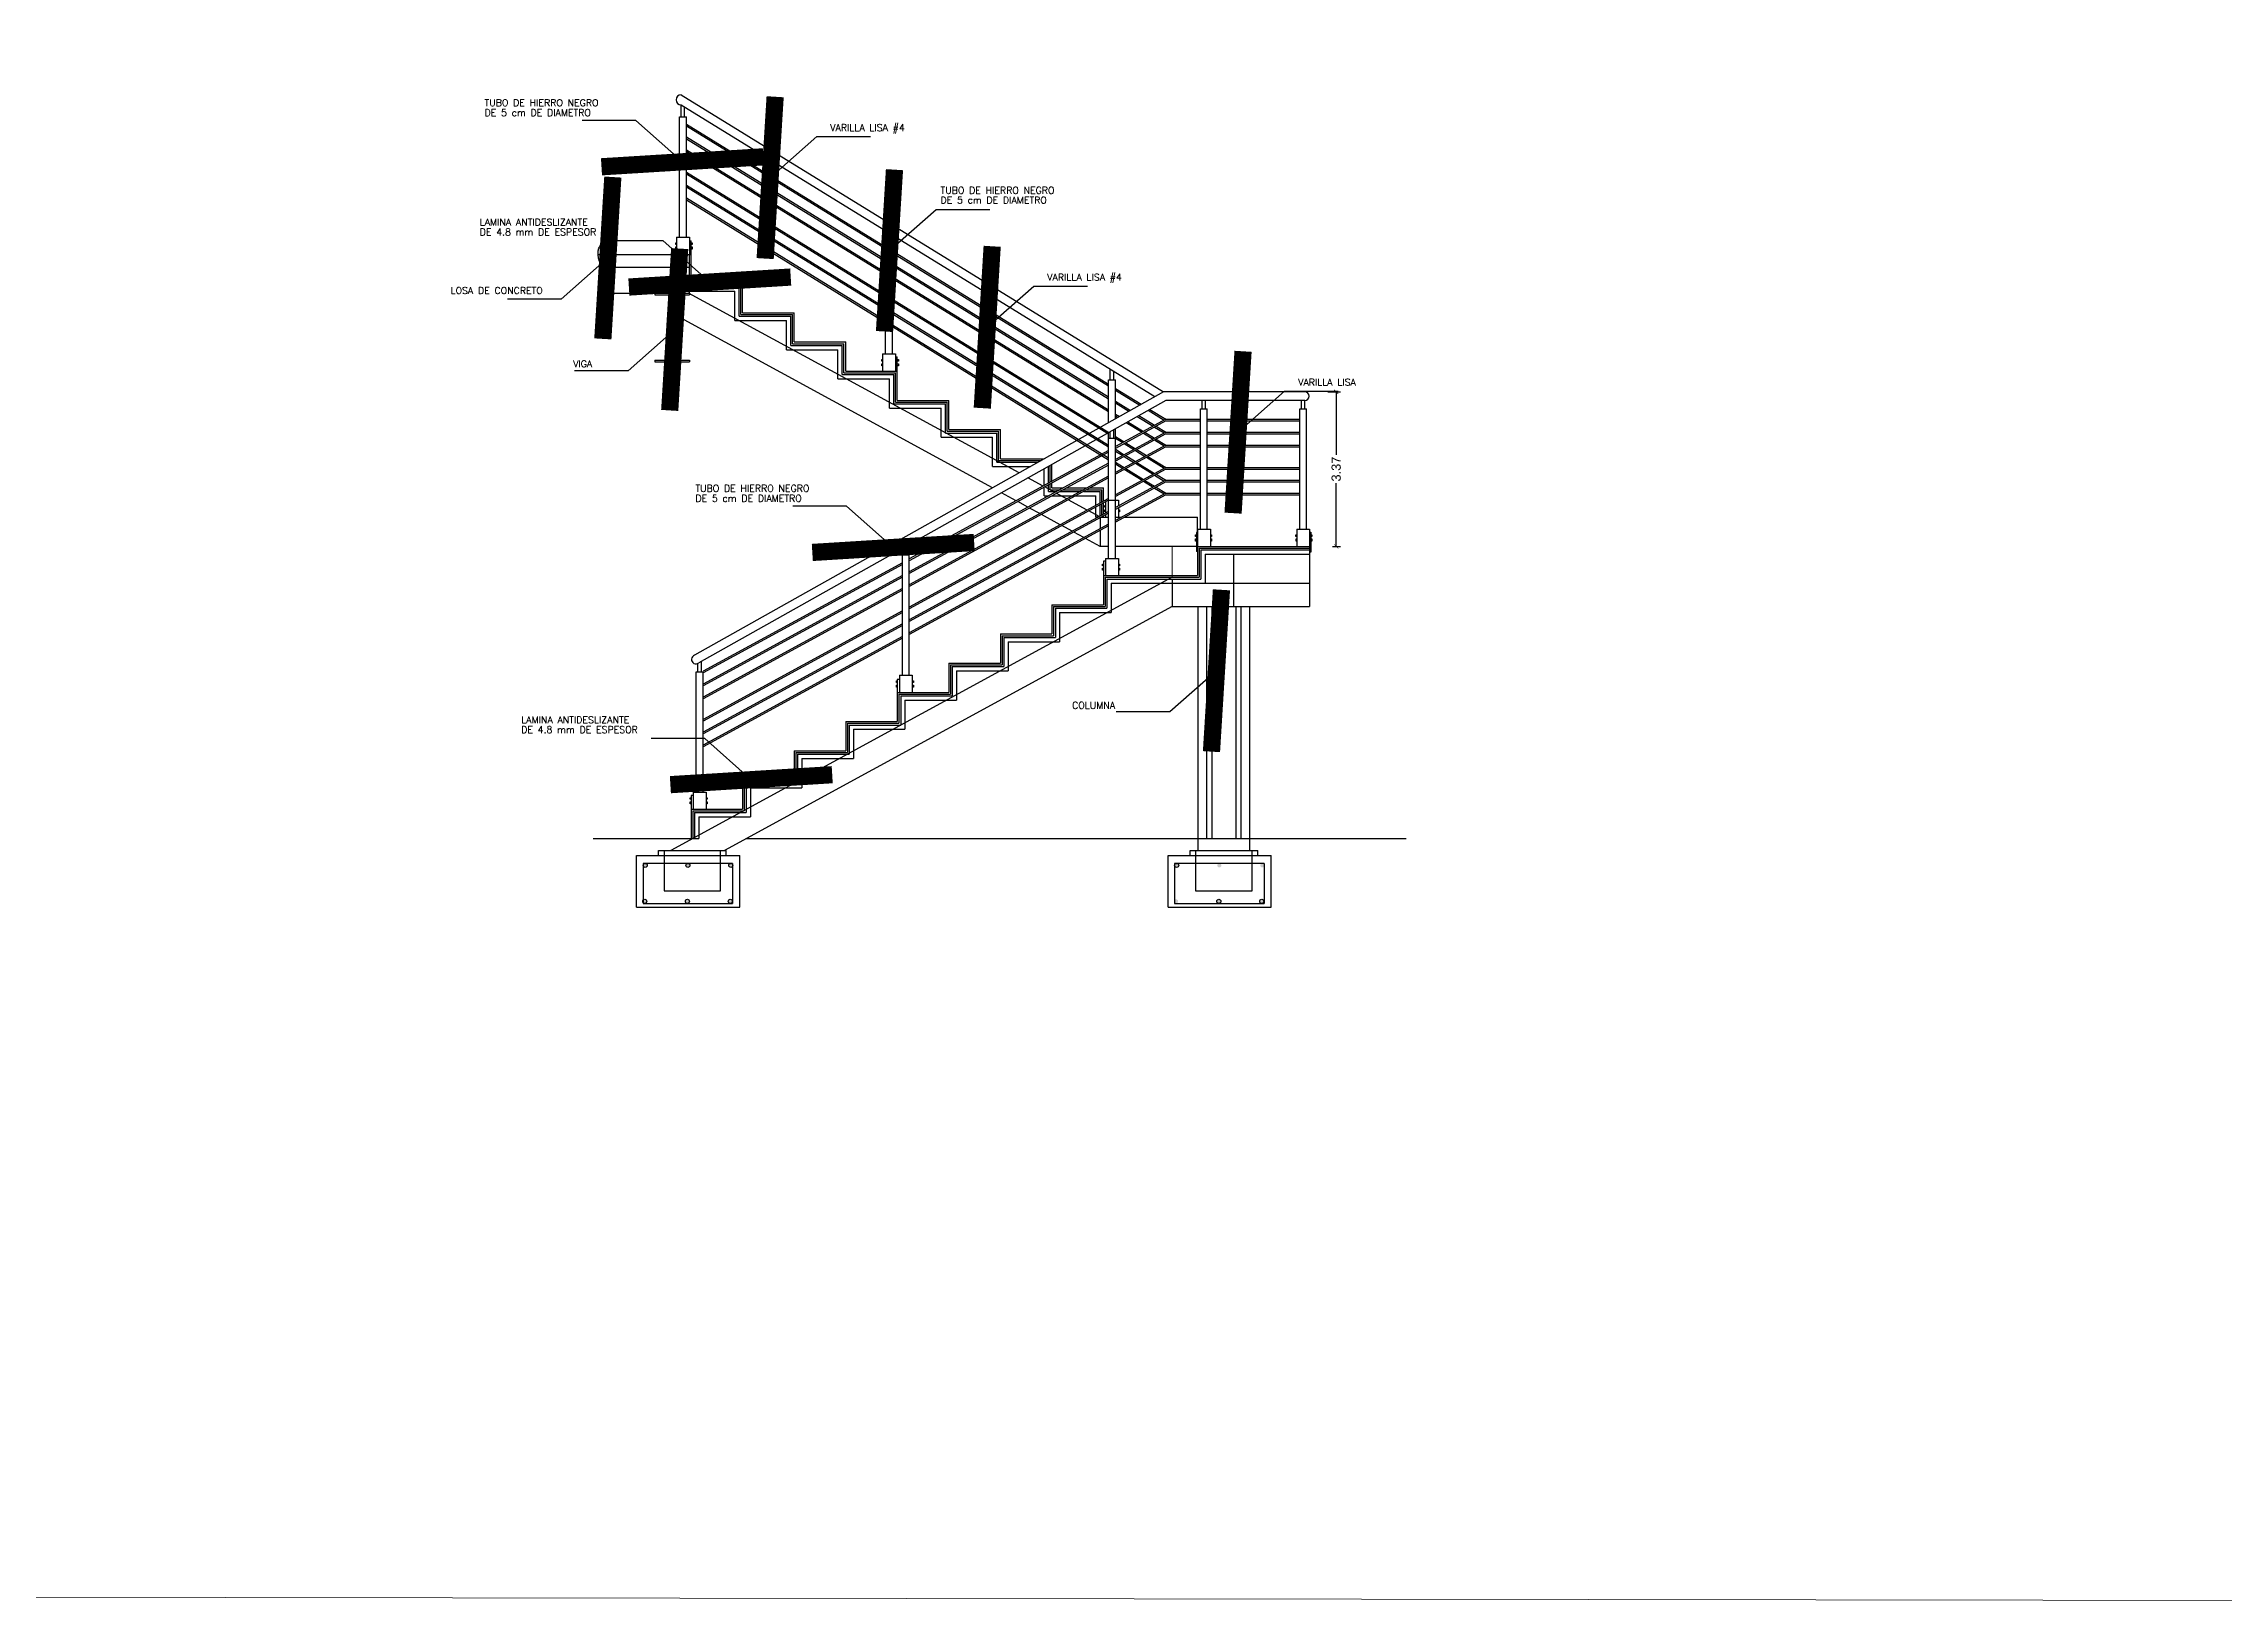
# Model space of a CAD drawing. Header units: millimetres. Extents: x 1578 to 2210, y 899 to 1032.
# Drawn here: x 2114.96 to 2162.5, y 909.39 to 943.4 of the extents above; entities that cross this region are included whole.
import ezdxf

# ---------------------------------------------------------------- set-up
doc = ezdxf.new("R2010")
doc.units = ezdxf.units.MM
doc.linetypes.add('DASHDOT2', pattern=[12.7, 6.35, -3.175, 0, -3.175])
for name, color, linetype in [('ARFG', 253, 'Continuous'), ('ERT', 5, 'Continuous'), ('NA', 4, 'Continuous'), ('PARED2', 2, 'Continuous'), ('PASA', 3, 'Continuous'), ('REF', 7, 'Continuous'), ('TEXTO1', 3, 'Continuous'), ('TUER', 1, 'Continuous')]:
    doc.layers.add(name, color=color, linetype=linetype)
doc.layers.add('COTAS', color=7, linetype='Continuous', lineweight=15)
doc.layers.add('EJES', color=7, linetype='DASHDOT2', lineweight=13)
doc.styles.add('ROMANS', font='romans', dxfattribs={"height": 0.06})
doc.styles.add('STYLE1', font='ARIAL.TTF')
doc.dimstyles.get("Standard").update_dxf_attribs({"dimscale": 0, "dimtxt": 0.2, "dimasz": 0.09, "dimexe": 0.09, "dimexo": 0.5, "dimgap": 0.05, "dimtad": 0, "dimzin": 0, "dimdsep": 46, "dimtxsty": 'STYLE1', "dimblk1": 'ARCHTICK', "dimblk2": 'ARCHTICK', "dimsah": 1, "dimcen": 0, "dimadec": 0, "dimazin": 0, "dimtfac": 1, "dimtofl": 0, "dimtmove": 2, "dimatfit": 3, "dimldrblk": 'ARCHTICK', "dimfxl": 1, "dimtolj": 1, "dimtzin": 0, "dimarcsym": 0})

# ---------------------------------------------------------------- blocks, each defined once
blk = doc.blocks.new('_ARCHTICK')
at = {"color": 0, "linetype": 'ByBlock', "const_width": 0.15}
blk.add_lwpolyline([(-0.5, -0.5), (0.5, 0.5)], dxfattribs=at)
blk = doc.blocks.new('*D408')
at = {"layer": 'DEFPOINTS', "color": 0, "linetype": 'Continuous'}
for p in [(2142.456, 935.81), (2143.139, 935.81), (2142.559, 932.438)]:
    blk.add_point(p, dxfattribs=at)
at = {"layer": 'REF', "color": 0, "linetype": 'Continuous', "lineweight": -2}
for p, q in [((2142.956, 935.81), (2143.229, 935.81)), ((2143.139, 935.81), (2143.139, 934.434)), ((2143.139, 932.438), (2143.139, 933.814)), ((2143.059, 932.438), (2143.229, 932.438))]:
    blk.add_line(p, q, dxfattribs=at)
at = {"layer": 'REF', "color": 0, "linetype": 'Continuous', "lineweight": -2, "xscale": 0.09, "yscale": 0.09, "zscale": 0.09}
for p, rotation in [((2143.139, 935.81), 90), ((2143.139, 932.438), 270)]:
    blk.add_blockref('_ARCHTICK', p, dxfattribs=dict(at, rotation=rotation))
at = {"layer": 'REF', "color": 0, "linetype": 'Continuous', "insert": (2143.139, 934.124), "char_height": 0.2, "attachment_point": 5, "rotation": 90, "style": 'STYLE1'}
blk.add_mtext('\\A1;3.37', dxfattribs=at)

msp = doc.modelspace()

# ---------------------------------------------------------------- hatches: boundary and pattern name
at = {"layer": 'NA'}
h = msp.add_hatch(color=256, dxfattribs=at)
h.paths.add_polyline_path([(2129.977, 925.503, 0.775166), (2129.895, 925.482, 0.775166), (2129.977, 925.46)])
h.paths.add_polyline_path([(2129.972, 924.698, 1), (2129.884, 924.698, 1)])
h.paths.add_polyline_path([(2129.036, 924.698, 1), (2128.948, 924.698, 1)])
h.paths.add_polyline_path([(2129.047, 925.482, 1), (2128.959, 925.482, 1)])
h.paths.add_polyline_path([(2128.117, 925.482, 1), (2128.029, 925.482, 1)])
h.paths.add_polyline_path([(2128.029, 924.728), (2128.029, 924.669, 0.690973), (2128.106, 924.698, 0.690973)])
h = msp.add_hatch(color=256, dxfattribs=at)
h.paths.add_polyline_path([(2141.565, 925.503, 0.775166), (2141.482, 925.482, 0.775166), (2141.565, 925.46)])
h.paths.add_polyline_path([(2141.559, 924.698, 1), (2141.471, 924.698, 1)])
h.paths.add_polyline_path([(2140.624, 924.698, 1), (2140.535, 924.698, 1)])
h.paths.add_polyline_path([(2140.635, 925.482, 1), (2140.547, 925.482, 1)])
h.paths.add_polyline_path([(2139.705, 925.482, 1), (2139.616, 925.482, 1)])
h.paths.add_polyline_path([(2139.616, 924.728), (2139.616, 924.669, 0.690973), (2139.694, 924.698, 0.690973)])

# ---------------------------------------------------------------- linework, layer by layer
at = {"layer": 'ARFG'}
for p, q in [((2140.311, 931.124), (2140.311, 926.07)), ((2140.424, 931.124), (2140.424, 926.07)), ((2140.948, 931.124), (2140.948, 926.07)), ((2141.061, 931.124), (2141.061, 926.07))]:
    msp.add_line(p, q, dxfattribs=at)
at = {"layer": 'COTAS'}
msp.add_lwpolyline([(1824.727, 1032.189), (2210.052, 1032.189), (2210.052, 909.388), (1824.727, 909.925)], close=True, dxfattribs=at)
at = {"layer": 'EJES'}
msp.add_line((2139.563, 931.764), (2139.563, 932.438), dxfattribs=at)
at = {"layer": 'ERT'}
for p, q in [((2136.223, 934.04), (2129.02, 937.964)), ((2135.645, 933.715), (2128.679, 937.51)), ((2136.748, 933.754), (2136.417, 933.934)), ((2136.161, 933.434), (2135.839, 933.609)), ((2136.419, 933.294), (2136.195, 933.415)), ((2137.006, 933.614), (2136.783, 933.735)), ((2137.264, 933.473), (2137.041, 933.595)), ((2137.711, 933.23), (2137.298, 933.454)), ((2136.677, 933.153), (2136.453, 933.275)), ((2137.124, 932.91), (2136.711, 933.134)), ((2137.969, 933.089), (2137.745, 933.211)), ((2137.989, 933.062), (2137.989, 932.819)), ((2137.382, 932.769), (2137.158, 932.891)), ((2137.639, 932.629), (2137.416, 932.75)), ((2137.989, 932.438), (2137.674, 932.61)), ((2137.989, 932.782), (2137.989, 932.438)), ((2138.176, 932.438), (2137.989, 932.438)), ((2140.09, 932.438), (2138.326, 932.438)), ((2142.559, 932.438), (2142.559, 931.124)), ((2140.896, 932.27), (2140.896, 931.124)), ((2139.563, 931.764), (2128.629, 925.807)), ((2139.563, 931.726), (2139.563, 931.124)), ((2140.282, 931.633), (2142.559, 931.633)), ((2139.563, 931.124), (2129.803, 925.807)), ((2139.563, 931.124), (2142.559, 931.124)), ((2126.935, 926.07), (2129.241, 926.07)), ((2130.285, 926.07), (2140.124, 926.07)), ((2140.124, 926.07), (2144.662, 926.07)), ((2127.886, 925.695), (2130.134, 925.695)), ((2127.886, 924.571), (2127.886, 925.695)), ((2130.134, 924.571), (2130.134, 925.695)), ((2139.474, 925.695), (2141.721, 925.695)), ((2139.474, 924.571), (2139.474, 925.695)), ((2141.721, 924.571), (2141.721, 925.695)), ((2127.886, 924.571), (2130.134, 924.571)), ((2139.474, 924.571), (2141.721, 924.571))]:
    msp.add_line(p, q, dxfattribs=at)
at = {"layer": 'ERT', "color": 4}
for p, q in [((2140.124, 931.124), (2140.124, 925.807)), ((2141.248, 931.124), (2141.248, 925.807))]:
    msp.add_line(p, q, dxfattribs=at)
at = {"layer": 'NA'}
for p, q in [((2128.82, 939.182), (2128.82, 941.804)), ((2128.82, 941.804), (2128.97, 941.804)), ((2128.97, 939.182), (2128.97, 941.804)), ((2128.754, 939.182), (2129.035, 939.182)), ((2128.754, 939.182), (2128.754, 938.807)), ((2129.035, 939.182), (2129.035, 938.807)), ((2133.313, 936.634), (2133.313, 939.121)), ((2133.313, 939.121), (2133.463, 939.121)), ((2133.463, 936.634), (2133.463, 939.121)), ((2128.286, 937.964), (2128.286, 937.927)), ((2128.286, 937.927), (2129.035, 937.927)), ((2128.642, 936.503), (2128.642, 937.927)), ((2128.679, 936.503), (2128.679, 937.927)), ((2129.035, 937.964), (2129.035, 937.927)), ((2128.286, 936.503), (2129.035, 936.503)), ((2128.286, 936.503), (2128.286, 936.465)), ((2128.286, 936.465), (2129.035, 936.465)), ((2129.035, 936.503), (2129.035, 936.465)), ((2133.248, 936.634), (2133.528, 936.634)), ((2133.248, 936.634), (2133.248, 936.259)), ((2133.528, 936.634), (2133.528, 936.259)), ((2138.176, 936.072), (2138.326, 936.072)), ((2138.176, 935.137), (2138.176, 936.072)), ((2138.326, 935.222), (2138.326, 936.072)), ((2140.179, 935.435), (2140.329, 935.435)), ((2140.179, 932.813), (2140.179, 935.435)), ((2140.329, 932.813), (2140.329, 935.435)), ((2142.344, 932.813), (2142.344, 935.435)), ((2142.344, 935.435), (2142.494, 935.435)), ((2142.494, 932.813), (2142.494, 935.435)), ((2138.176, 932.176), (2138.176, 934.923)), ((2138.176, 934.798), (2138.326, 934.798)), ((2138.326, 934.401), (2138.326, 935.007)), ((2138.326, 933.284), (2138.326, 934.798)), ((2138.111, 933.45), (2138.115, 933.45)), ((2138.111, 933.45), (2138.111, 933.447)), ((2138.111, 933.41), (2138.111, 933.166)), ((2138.176, 933.45), (2138.392, 933.45)), ((2138.392, 933.45), (2138.392, 933.319)), ((2138.111, 933.129), (2138.111, 933.075)), ((2138.326, 932.176), (2138.326, 933.284)), ((2138.392, 933.282), (2138.392, 933.075)), ((2140.114, 932.813), (2140.114, 932.438)), ((2140.114, 932.813), (2140.395, 932.813)), ((2140.395, 932.813), (2140.395, 932.438)), ((2142.278, 932.813), (2142.559, 932.813)), ((2142.278, 932.813), (2142.278, 932.438)), ((2142.559, 932.813), (2142.559, 932.438)), ((2133.681, 929.629), (2133.681, 932.251)), ((2133.681, 932.251), (2133.83, 932.251)), ((2133.83, 929.629), (2133.83, 932.251)), ((2138.111, 932.176), (2138.392, 932.176)), ((2138.111, 932.176), (2138.111, 931.801)), ((2138.392, 932.176), (2138.392, 931.801)), ((2129.185, 927.081), (2129.185, 929.704)), ((2129.185, 929.704), (2129.335, 929.704)), ((2129.335, 927.081), (2129.335, 929.704)), ((2133.615, 929.629), (2133.896, 929.629)), ((2133.615, 929.629), (2133.615, 929.254)), ((2133.896, 929.629), (2133.896, 929.254)), ((2129.12, 927.081), (2129.401, 927.081)), ((2129.12, 927.081), (2129.12, 926.707)), ((2129.401, 927.081), (2129.401, 926.707)), ((2128.487, 925.807), (2128.487, 924.924)), ((2129.718, 924.924), (2129.718, 925.807)), ((2140.074, 925.807), (2140.074, 924.924)), ((2141.306, 924.924), (2141.306, 925.807)), ((2129.977, 925.526), (2128.029, 925.526)), ((2128.029, 925.526), (2128.029, 924.654)), ((2129.977, 925.526), (2129.977, 924.654)), ((2141.565, 925.526), (2139.616, 925.526)), ((2139.616, 925.526), (2139.616, 924.654)), ((2141.565, 925.526), (2141.565, 924.654)), ((2128.487, 924.924), (2129.718, 924.924)), ((2140.074, 924.924), (2141.306, 924.924)), ((2128.029, 924.654), (2129.977, 924.654)), ((2139.616, 924.654), (2141.565, 924.654))]:
    msp.add_line(p, q, dxfattribs=at)
for centre in [(2128.073, 925.482), (2129.003, 925.482), (2129.939, 925.482), (2139.66, 925.482), (2128.062, 924.698), (2128.992, 924.698), (2129.928, 924.698), (2140.58, 924.698), (2141.515, 924.698)]:
    msp.add_circle(centre, 0.0441, dxfattribs=at)
at = {"layer": 'PARED2'}
for p, q in [((2128.857, 941.804), (2128.857, 942.066)), ((2128.932, 941.804), (2128.932, 942.019)), ((2128.932, 941.804), (2128.932, 941.996)), ((2129.035, 939.104), (2129.073, 939.104)), ((2129.073, 938.17), (2129.073, 939.104)), ((2133.351, 939.121), (2133.351, 939.274)), ((2133.425, 939.121), (2133.425, 939.228)), ((2133.425, 939.121), (2133.425, 939.228)), ((2127.046, 938.807), (2129.073, 938.807)), ((2129.035, 937.964), (2129.035, 938.807)), ((2127.148, 938.526), (2129.035, 938.526)), ((2129.035, 938.133), (2130.159, 938.133)), ((2129.073, 938.17), (2130.197, 938.17)), ((2130.159, 937.496), (2130.159, 938.133)), ((2130.197, 937.533), (2130.197, 938.17)), ((2127.18, 937.964), (2129.035, 937.964)), ((2129.035, 938.095), (2130.122, 938.095)), ((2130.122, 937.458), (2130.122, 938.095)), ((2130.122, 937.458), (2131.246, 937.458)), ((2130.159, 937.496), (2131.283, 937.496)), ((2130.197, 937.533), (2131.321, 937.533)), ((2131.246, 936.821), (2131.246, 937.458)), ((2131.283, 936.859), (2131.283, 937.496)), ((2131.321, 936.896), (2131.321, 937.533)), ((2131.246, 936.821), (2132.369, 936.821)), ((2131.283, 936.859), (2132.407, 936.859)), ((2131.321, 936.896), (2132.444, 936.896)), ((2132.369, 936.185), (2132.369, 936.821)), ((2132.407, 936.222), (2132.407, 936.859)), ((2132.444, 936.259), (2132.444, 936.896)), ((2132.407, 936.222), (2133.531, 936.222)), ((2132.444, 936.259), (2133.568, 936.259)), ((2133.528, 936.569), (2133.568, 936.569)), ((2133.531, 935.585), (2133.531, 936.222)), ((2133.568, 936.259), (2133.568, 936.569)), ((2133.568, 935.623), (2133.568, 936.259)), ((2138.214, 936.072), (2138.214, 936.304)), ((2138.289, 936.072), (2138.289, 936.259)), ((2138.289, 936.072), (2138.289, 936.259)), ((2132.369, 936.185), (2133.493, 936.185)), ((2133.493, 935.548), (2133.493, 936.185)), ((2133.493, 935.548), (2134.617, 935.548)), ((2133.531, 935.585), (2134.655, 935.585)), ((2133.568, 935.623), (2134.692, 935.623)), ((2134.617, 934.911), (2134.617, 935.548)), ((2134.655, 934.948), (2134.655, 935.585)), ((2134.692, 934.986), (2134.692, 935.623)), ((2140.217, 935.435), (2140.217, 935.623)), ((2140.292, 935.435), (2140.292, 935.623)), ((2140.292, 935.435), (2140.292, 935.623)), ((2142.381, 935.435), (2142.381, 935.623)), ((2142.456, 935.435), (2142.456, 935.623)), ((2142.456, 935.435), (2142.456, 935.623)), ((2134.617, 934.911), (2135.741, 934.911)), ((2134.655, 934.948), (2135.779, 934.948)), ((2134.692, 934.986), (2135.816, 934.986)), ((2135.741, 934.274), (2135.741, 934.911)), ((2135.779, 934.311), (2135.779, 934.948)), ((2135.816, 934.349), (2135.816, 934.986)), ((2138.214, 934.798), (2138.214, 934.944)), ((2138.289, 934.798), (2138.289, 934.986)), ((2138.289, 934.798), (2138.289, 934.986)), ((2135.816, 934.349), (2136.773, 934.349)), ((2135.741, 934.274), (2136.64, 934.274)), ((2135.779, 934.311), (2136.706, 934.311)), ((2136.865, 933.818), (2136.865, 934.186)), ((2136.902, 933.838), (2136.902, 934.207)), ((2136.94, 933.858), (2136.94, 934.228)), ((2136.865, 933.637), (2136.865, 933.78)), ((2136.865, 933.637), (2137.049, 933.637)), ((2136.902, 933.675), (2136.902, 933.801)), ((2136.902, 933.675), (2137.118, 933.675)), ((2136.94, 933.712), (2136.94, 933.821)), ((2136.94, 933.712), (2137.187, 933.712)), ((2137.118, 933.637), (2137.565, 933.637)), ((2137.187, 933.675), (2137.634, 933.675)), ((2137.256, 933.712), (2137.703, 933.712)), ((2137.634, 933.637), (2137.989, 933.637)), ((2137.703, 933.675), (2138.026, 933.675)), ((2137.771, 933.712), (2138.064, 933.712)), ((2137.989, 933.381), (2137.989, 933.637)), ((2138.026, 933.401), (2138.026, 933.675)), ((2138.064, 933.422), (2138.064, 933.712)), ((2138.064, 933.141), (2138.064, 933.384)), ((2137.989, 933.1), (2137.989, 933.343)), ((2138.012, 933.075), (2138.176, 933.075)), ((2138.026, 933.12), (2138.026, 933.364)), ((2138.026, 933.075), (2138.026, 933.083)), ((2138.064, 933.075), (2138.064, 933.103)), ((2138.326, 933.075), (2138.459, 933.075)), ((2138.528, 933.075), (2140.114, 933.075)), ((2140.114, 932.438), (2140.114, 933.075)), ((2133.793, 932.251), (2133.793, 932.459)), ((2133.793, 932.251), (2133.793, 932.438)), ((2140.114, 932.743), (2140.09, 932.743)), ((2140.09, 932.743), (2140.09, 932.324)), ((2140.114, 932.438), (2140.114, 931.801)), ((2142.559, 932.749), (2142.583, 932.749)), ((2142.583, 932.749), (2142.583, 932.312)), ((2133.718, 932.251), (2133.718, 932.417)), ((2138.064, 932.114), (2138.064, 931.165)), ((2138.111, 932.114), (2138.064, 932.114)), ((2140.114, 932.324), (2140.09, 932.324)), ((2140.151, 932.401), (2140.151, 931.764)), ((2140.189, 932.363), (2140.189, 931.726)), ((2142.583, 932.312), (2142.559, 932.312)), ((2138.064, 931.801), (2140.114, 931.801)), ((2138.101, 931.764), (2138.101, 931.127)), ((2138.101, 931.764), (2140.151, 931.764)), ((2138.139, 931.726), (2140.189, 931.726)), ((2138.139, 931.726), (2138.139, 931.09)), ((2136.94, 931.165), (2136.94, 930.528)), ((2136.94, 931.165), (2138.064, 931.165)), ((2136.977, 931.127), (2136.977, 930.49)), ((2136.977, 931.127), (2138.101, 931.127)), ((2137.015, 931.09), (2138.139, 931.09)), ((2137.015, 931.09), (2137.015, 930.453)), ((2135.816, 930.528), (2136.94, 930.528)), ((2135.816, 930.528), (2135.816, 929.891)), ((2135.853, 930.49), (2135.853, 929.853)), ((2135.853, 930.49), (2136.977, 930.49)), ((2135.891, 930.453), (2137.015, 930.453)), ((2135.891, 930.453), (2135.891, 929.816)), ((2129.223, 929.704), (2129.223, 929.891)), ((2129.298, 929.704), (2129.298, 929.933)), ((2129.298, 929.704), (2129.298, 929.891)), ((2134.692, 929.891), (2135.816, 929.891)), ((2134.692, 929.891), (2134.692, 929.254)), ((2134.73, 929.853), (2134.73, 929.217)), ((2134.73, 929.853), (2135.853, 929.853)), ((2134.767, 929.816), (2135.891, 929.816)), ((2134.767, 929.816), (2134.767, 929.179)), ((2133.568, 929.536), (2133.568, 928.617)), ((2133.615, 929.536), (2133.568, 929.536)), ((2133.568, 929.254), (2134.692, 929.254)), ((2133.606, 929.217), (2133.606, 928.58)), ((2133.606, 929.217), (2134.73, 929.217)), ((2133.643, 929.179), (2134.767, 929.179)), ((2133.643, 929.179), (2133.643, 928.542)), ((2132.444, 928.617), (2133.568, 928.617)), ((2132.444, 928.617), (2132.444, 927.98)), ((2132.482, 928.58), (2132.482, 927.943)), ((2132.482, 928.58), (2133.606, 928.58)), ((2132.519, 928.542), (2133.643, 928.542)), ((2132.519, 928.542), (2132.519, 927.905)), ((2131.321, 927.98), (2132.444, 927.98)), ((2131.321, 927.98), (2131.321, 927.343)), ((2131.358, 927.943), (2131.358, 927.306)), ((2131.358, 927.943), (2132.482, 927.943)), ((2131.395, 927.905), (2132.519, 927.905)), ((2131.395, 927.905), (2131.395, 927.268)), ((2130.197, 927.343), (2131.321, 927.343)), ((2130.197, 927.343), (2130.197, 926.707)), ((2130.234, 927.306), (2130.234, 926.669)), ((2130.234, 927.306), (2131.358, 927.306)), ((2130.272, 927.268), (2131.395, 927.268)), ((2130.272, 927.268), (2130.272, 926.632)), ((2129.073, 927.005), (2129.073, 926.07)), ((2129.12, 927.005), (2129.073, 927.005)), ((2129.073, 926.707), (2130.197, 926.707)), ((2129.11, 926.669), (2129.11, 926.07)), ((2129.11, 926.669), (2130.234, 926.669)), ((2129.148, 926.632), (2130.272, 926.632)), ((2129.148, 926.632), (2129.148, 926.07)), ((2128.365, 925.807), (2129.839, 925.807)), ((2128.365, 925.695), (2128.365, 925.807)), ((2129.839, 925.695), (2129.839, 925.807)), ((2139.953, 925.807), (2141.427, 925.807)), ((2139.953, 925.695), (2139.953, 925.807)), ((2141.427, 925.695), (2141.427, 925.807))]:
    msp.add_line(p, q, dxfattribs=at)
at = {"layer": 'PARED2', "color": 2}
for p, q in [((2140.114, 932.438), (2142.559, 932.438)), ((2140.151, 932.401), (2142.559, 932.401)), ((2140.189, 932.363), (2142.559, 932.363))]:
    msp.add_line(p, q, dxfattribs=at)
at = {"layer": 'PARED2'}
for points in [[(2127.363, 937.7), (2127.295, 937.737), (2127.244, 937.769), (2127.207, 937.798), (2127.183, 937.824), (2127.169, 937.847), (2127.162, 937.867), (2127.16, 937.884), (2127.162, 937.9), (2127.164, 937.913), (2127.166, 937.926), (2127.169, 937.936), (2127.172, 937.946), (2127.176, 937.954), (2127.179, 937.962), (2127.183, 937.969), (2127.187, 937.976), (2127.191, 937.982), (2127.194, 937.988), (2127.198, 937.995), (2127.202, 938.001), (2127.206, 938.007), (2127.209, 938.014), (2127.213, 938.022), (2127.216, 938.03), (2127.219, 938.039), (2127.223, 938.049), (2127.226, 938.06), (2127.229, 938.071), (2127.232, 938.082), (2127.234, 938.093), (2127.236, 938.104), (2127.238, 938.115), (2127.24, 938.126), (2127.242, 938.137), (2127.243, 938.147), (2127.244, 938.157), (2127.245, 938.168), (2127.245, 938.178), (2127.246, 938.188), (2127.246, 938.199), (2127.247, 938.21), (2127.247, 938.22), (2127.247, 938.231), (2127.247, 938.242), (2127.246, 938.252), (2127.246, 938.263), (2127.245, 938.272), (2127.243, 938.282), (2127.242, 938.291), (2127.24, 938.299), (2127.237, 938.307), (2127.235, 938.315), (2127.232, 938.322), (2127.23, 938.329), (2127.227, 938.337), (2127.224, 938.344), (2127.222, 938.352), (2127.219, 938.36), (2127.217, 938.368), (2127.214, 938.376), (2127.211, 938.385), (2127.209, 938.393), (2127.206, 938.402), (2127.203, 938.411), (2127.2, 938.42), (2127.197, 938.429), (2127.193, 938.439), (2127.189, 938.448), (2127.185, 938.458), (2127.181, 938.467), (2127.177, 938.476), (2127.173, 938.485), (2127.168, 938.493), (2127.163, 938.502), (2127.158, 938.51), (2127.154, 938.517), (2127.149, 938.525), (2127.144, 938.532), (2127.14, 938.539), (2127.135, 938.545), (2127.131, 938.552), (2127.127, 938.558), (2127.124, 938.564), (2127.12, 938.57), (2127.117, 938.576), (2127.113, 938.582), (2127.109, 938.589), (2127.105, 938.596), (2127.101, 938.603), (2127.096, 938.611), (2127.092, 938.62), (2127.087, 938.628), (2127.082, 938.638), (2127.078, 938.648), (2127.074, 938.658), (2127.07, 938.669), (2127.066, 938.681), (2127.063, 938.693), (2127.06, 938.706), (2127.057, 938.718), (2127.055, 938.731), (2127.053, 938.744), (2127.051, 938.756), (2127.049, 938.768), (2127.048, 938.78), (2127.047, 938.792), (2127.046, 938.804), (2127.045, 938.816), (2127.045, 938.828), (2127.045, 938.841), (2127.046, 938.854), (2127.047, 938.869), (2127.049, 938.884), (2127.051, 938.902), (2127.056, 938.921), (2127.064, 938.942), (2127.074, 938.967), (2127.089, 938.995), (2127.108, 939.027), (2127.132, 939.063)], [(2128.754, 939.024), (2128.737, 939.024), (2128.737, 939.059), (2128.754, 939.059)], [(2128.754, 938.922), (2128.739, 938.922), (2128.739, 938.968), (2128.754, 938.968)], [(2129.074, 939.059), (2129.1, 939.059), (2129.1, 939.024), (2129.074, 939.024)], [(2129.074, 938.968), (2129.097, 938.968), (2129.097, 938.922), (2129.074, 938.922)], [(2133.248, 936.477), (2133.23, 936.477), (2133.23, 936.511), (2133.248, 936.511)], [(2133.248, 936.375), (2133.232, 936.375), (2133.232, 936.421), (2133.248, 936.421)], [(2133.569, 936.511), (2133.595, 936.511), (2133.595, 936.477), (2133.569, 936.477)], [(2133.569, 936.421), (2133.592, 936.421), (2133.592, 936.375), (2133.569, 936.375)], [(2138.111, 933.292), (2138.094, 933.292), (2138.094, 933.327), (2138.111, 933.327)], [(2138.111, 933.19), (2138.095, 933.19), (2138.095, 933.236), (2138.111, 933.236)], [(2138.392, 933.327), (2138.406, 933.327)], [(2138.392, 933.236), (2138.414, 933.236), (2138.414, 933.19), (2138.392, 933.19)], [(2138.417, 933.296), (2138.417, 933.292), (2138.41, 933.292)], [(2140.09, 932.655), (2140.072, 932.655), (2140.072, 932.69), (2140.09, 932.69)], [(2140.09, 932.554), (2140.074, 932.554), (2140.074, 932.6), (2140.09, 932.6)], [(2140.395, 932.69), (2140.42, 932.69), (2140.42, 932.655), (2140.395, 932.655)], [(2140.395, 932.6), (2140.417, 932.6), (2140.417, 932.554), (2140.395, 932.554)], [(2142.278, 932.655), (2142.261, 932.655), (2142.261, 932.69), (2142.278, 932.69)], [(2142.278, 932.554), (2142.263, 932.554), (2142.263, 932.6), (2142.278, 932.6)], [(2142.583, 932.69), (2142.608, 932.69), (2142.608, 932.655), (2142.583, 932.655)], [(2142.583, 932.6), (2142.605, 932.6), (2142.605, 932.554), (2142.583, 932.554)], [(2138.062, 932.018), (2138.045, 932.018), (2138.045, 932.053), (2138.062, 932.053)], [(2138.062, 931.917), (2138.046, 931.917), (2138.046, 931.963), (2138.062, 931.963)], [(2138.392, 932.053), (2138.417, 932.053), (2138.417, 932.018), (2138.392, 932.018)], [(2138.392, 931.963), (2138.414, 931.963), (2138.414, 931.917), (2138.392, 931.917)], [(2133.568, 929.471), (2133.551, 929.471), (2133.551, 929.506), (2133.568, 929.506)], [(2133.568, 929.369), (2133.552, 929.369), (2133.552, 929.415), (2133.568, 929.415)], [(2133.896, 929.506), (2133.922, 929.506), (2133.922, 929.471), (2133.896, 929.471)], [(2133.896, 929.415), (2133.919, 929.415), (2133.919, 929.369), (2133.896, 929.369)], [(2129.073, 926.924), (2129.05, 926.924), (2129.05, 926.958), (2129.073, 926.958)], [(2129.073, 926.822), (2129.051, 926.822), (2129.051, 926.868), (2129.073, 926.868)], [(2129.401, 926.958), (2129.426, 926.958), (2129.426, 926.924), (2129.401, 926.924)], [(2129.401, 926.868), (2129.423, 926.868), (2129.423, 926.822), (2129.401, 926.822)]]:
    msp.add_lwpolyline(points, dxfattribs=at)
at = {"layer": 'PASA'}
for p, q in [((2128.857, 942.286), (2139.373, 935.81)), ((2128.857, 942.066), (2139.186, 935.705)), ((2139.373, 935.81), (2129.148, 930.064)), ((2142.456, 935.81), (2139.373, 935.81)), ((2139.422, 935.623), (2129.24, 929.901)), ((2142.456, 935.623), (2139.422, 935.623))]:
    msp.add_line(p, q, dxfattribs=at)
for centre, radius, start, end in [((2128.857, 942.176), 0.11, 90, 270), ((2142.456, 935.716), 0.0937, 270, 90), ((2129.177, 929.972), 0.0957, 107.3415, 311.329)]:
    msp.add_arc(centre, radius, start, end, dxfattribs=at)
at = {"layer": 'TUER'}
for p, q in [((2128.97, 941.647), (2133.313, 938.972)), ((2128.97, 941.61), (2133.313, 938.935)), ((2128.97, 941.366), (2133.313, 938.691)), ((2128.97, 941.329), (2133.313, 938.654)), ((2128.97, 941.085), (2133.313, 938.41)), ((2128.97, 941.048), (2133.313, 938.373)), ((2128.97, 940.598), (2133.313, 937.923)), ((2128.97, 940.561), (2133.313, 937.886)), ((2128.97, 940.317), (2133.313, 937.642)), ((2128.97, 940.28), (2133.313, 937.605)), ((2128.97, 940.036), (2133.313, 937.362)), ((2128.97, 939.999), (2133.313, 937.324)), ((2133.463, 938.88), (2138.176, 935.978)), ((2133.463, 938.843), (2138.176, 935.94)), ((2133.463, 938.599), (2138.176, 935.697)), ((2133.463, 938.562), (2138.176, 935.659)), ((2133.463, 938.318), (2138.176, 935.416)), ((2133.463, 938.281), (2138.176, 935.378)), ((2129.035, 938.001), (2130.028, 938.001)), ((2130.028, 937.365), (2130.028, 938.001)), ((2133.463, 937.831), (2138.181, 934.925)), ((2133.463, 937.794), (2138.176, 934.891)), ((2130.028, 937.365), (2131.152, 937.365)), ((2131.152, 936.728), (2131.152, 937.365)), ((2133.463, 937.55), (2138.176, 934.648)), ((2133.463, 937.513), (2138.176, 934.61)), ((2133.463, 937.269), (2138.176, 934.367)), ((2133.463, 937.232), (2138.176, 934.329)), ((2131.152, 936.728), (2132.276, 936.728)), ((2132.276, 936.091), (2132.276, 936.728)), ((2132.276, 936.091), (2133.4, 936.091)), ((2133.4, 935.454), (2133.4, 936.091)), ((2138.326, 935.885), (2138.889, 935.538)), ((2138.326, 935.848), (2138.858, 935.52)), ((2133.4, 935.454), (2134.524, 935.454)), ((2134.524, 934.817), (2134.524, 935.454)), ((2138.326, 935.604), (2138.651, 935.404)), ((2138.326, 935.567), (2138.619, 935.386)), ((2138.326, 935.323), (2138.412, 935.27)), ((2138.326, 935.286), (2138.381, 935.252)), ((2138.802, 935.274), (2139.147, 935.061)), ((2138.833, 935.292), (2139.18, 935.079)), ((2139.04, 935.408), (2139.389, 935.193)), ((2139.072, 935.426), (2139.422, 935.211)), ((2134.524, 934.817), (2135.647, 934.817)), ((2135.647, 934.18), (2135.647, 934.817)), ((2139.422, 935.211), (2138.326, 934.614)), ((2139.422, 935.173), (2138.326, 934.576)), ((2139.422, 934.93), (2138.326, 934.333)), ((2139.422, 934.892), (2138.326, 934.295)), ((2138.326, 934.836), (2138.518, 934.718)), ((2138.326, 934.799), (2138.486, 934.701)), ((2138.563, 935.14), (2138.905, 934.929)), ((2138.595, 935.158), (2138.938, 934.947)), ((2138.938, 934.909), (2139.147, 934.78)), ((2138.97, 934.927), (2139.18, 934.798)), ((2139.18, 935.041), (2139.389, 934.912)), ((2139.212, 935.059), (2139.422, 934.93)), ((2139.422, 935.211), (2140.179, 935.211)), ((2139.422, 935.173), (2140.179, 935.173)), ((2139.422, 934.93), (2140.179, 934.93)), ((2139.422, 934.892), (2140.179, 934.892)), ((2140.329, 935.211), (2142.344, 935.211)), ((2140.329, 935.173), (2142.344, 935.173)), ((2140.329, 934.93), (2142.344, 934.93)), ((2140.329, 934.892), (2142.344, 934.892)), ((2138.176, 934.532), (2133.83, 932.164)), ((2138.176, 934.494), (2133.83, 932.127)), ((2139.422, 934.649), (2138.326, 934.052)), ((2139.422, 934.611), (2138.326, 934.014)), ((2138.326, 934.555), (2138.518, 934.437)), ((2138.326, 934.518), (2138.486, 934.42)), ((2138.518, 934.681), (2138.728, 934.551)), ((2138.518, 934.4), (2138.728, 934.27)), ((2138.55, 934.698), (2138.76, 934.569)), ((2138.55, 934.417), (2138.76, 934.288)), ((2138.76, 934.532), (2138.97, 934.402)), ((2138.792, 934.549), (2139.002, 934.42)), ((2139.002, 934.383), (2139.389, 934.144)), ((2139.034, 934.4), (2139.422, 934.162)), ((2139.18, 934.76), (2139.389, 934.631)), ((2139.212, 934.778), (2139.422, 934.649)), ((2139.422, 934.649), (2140.179, 934.649)), ((2139.422, 934.611), (2140.179, 934.611)), ((2140.329, 934.649), (2142.344, 934.649)), ((2140.329, 934.611), (2142.344, 934.611)), ((2138.176, 934.251), (2133.83, 931.884)), ((2138.176, 934.213), (2133.83, 931.846)), ((2138.176, 933.97), (2133.83, 931.603)), ((2138.176, 933.933), (2133.83, 931.565)), ((2135.647, 934.18), (2136.473, 934.18)), ((2136.771, 933.767), (2136.771, 934.133)), ((2138.326, 934.274), (2138.518, 934.156)), ((2138.326, 934.237), (2138.486, 934.139)), ((2139.422, 934.162), (2138.326, 933.565)), ((2139.422, 934.124), (2138.326, 933.527)), ((2139.422, 933.881), (2138.326, 933.284)), ((2138.518, 934.119), (2138.905, 933.88)), ((2138.55, 934.136), (2138.938, 933.898)), ((2138.76, 934.251), (2139.147, 934.012)), ((2138.792, 934.268), (2139.18, 934.03)), ((2138.938, 933.86), (2139.147, 933.731)), ((2138.97, 933.878), (2139.18, 933.749)), ((2139.18, 933.992), (2139.389, 933.863)), ((2139.212, 934.01), (2139.422, 933.881)), ((2139.422, 934.162), (2140.179, 934.162)), ((2139.422, 934.124), (2140.179, 934.124)), ((2139.422, 933.881), (2140.179, 933.881)), ((2140.329, 934.162), (2142.344, 934.162)), ((2140.329, 934.124), (2142.344, 934.124)), ((2140.329, 933.881), (2142.344, 933.881)), ((2138.176, 933.483), (2133.83, 931.116)), ((2138.176, 933.445), (2133.83, 931.078)), ((2136.771, 933.543), (2136.771, 933.729)), ((2136.771, 933.543), (2136.877, 933.543)), ((2136.946, 933.543), (2137.895, 933.543)), ((2137.895, 933.33), (2137.895, 933.543)), ((2139.422, 933.843), (2138.326, 933.246)), ((2139.422, 933.6), (2138.326, 933.003)), ((2139.422, 933.562), (2138.326, 932.965)), ((2139.18, 933.711), (2139.389, 933.582)), ((2139.212, 933.729), (2139.422, 933.6)), ((2139.422, 933.843), (2140.179, 933.843)), ((2139.422, 933.6), (2140.179, 933.6)), ((2139.422, 933.562), (2140.179, 933.562)), ((2140.329, 933.843), (2142.344, 933.843)), ((2140.329, 933.6), (2142.344, 933.6)), ((2140.329, 933.562), (2142.344, 933.562)), ((2138.176, 933.202), (2133.83, 930.835)), ((2138.176, 933.165), (2133.83, 930.797)), ((2138.176, 932.921), (2133.83, 930.554)), ((2137.895, 933.075), (2137.895, 933.292)), ((2137.943, 933.075), (2137.895, 933.075)), ((2138.176, 932.884), (2133.83, 930.516)), ((2133.681, 932.083), (2129.335, 929.715)), ((2133.681, 932.045), (2129.335, 929.678)), ((2140.282, 932.27), (2142.559, 932.27)), ((2140.282, 932.27), (2140.282, 931.633)), ((2133.681, 931.802), (2129.335, 929.434)), ((2133.681, 931.764), (2129.335, 929.397)), ((2133.681, 931.521), (2129.335, 929.153)), ((2133.681, 931.483), (2129.335, 929.116)), ((2138.232, 931.633), (2140.282, 931.633)), ((2138.232, 931.633), (2138.232, 930.996)), ((2133.681, 931.034), (2129.335, 928.666)), ((2133.681, 930.996), (2129.335, 928.629)), ((2137.108, 930.996), (2138.232, 930.996)), ((2137.108, 930.996), (2137.108, 930.359)), ((2133.681, 930.753), (2129.335, 928.385)), ((2133.681, 930.715), (2129.335, 928.348)), ((2133.681, 930.472), (2129.335, 928.105)), ((2133.681, 930.434), (2129.335, 928.067)), ((2135.985, 930.359), (2137.108, 930.359)), ((2135.985, 930.359), (2135.985, 929.722)), ((2134.861, 929.722), (2135.985, 929.722)), ((2134.861, 929.722), (2134.861, 929.085)), ((2133.737, 929.085), (2134.861, 929.085)), ((2133.737, 929.085), (2133.737, 928.449)), ((2132.613, 928.449), (2133.737, 928.449)), ((2132.613, 928.449), (2132.613, 927.812)), ((2131.489, 927.812), (2132.613, 927.812)), ((2131.489, 927.812), (2131.489, 927.175)), ((2130.365, 927.175), (2131.489, 927.175)), ((2130.365, 927.175), (2130.365, 926.538)), ((2129.241, 926.538), (2130.365, 926.538)), ((2129.241, 926.538), (2129.241, 926.07))]:
    msp.add_line(p, q, dxfattribs=at)

# ---------------------------------------------------------------- texts
at = {"layer": 'TEXTO1', "color": 3, "style": 'ROMANS'}
for s, height, p in [('TUBO DE HIERRO NEGRO ', 0.14985, (2124.57, 942.037)), ('DE 5 cm DE DIAMETRO', 0.14985, (2124.57, 941.823)), ('VARILLA LISA #4', 0.14985, (2132.107, 941.495)), ('TUBO DE HIERRO NEGRO ', 0.14985, (2134.511, 940.129)), ('DE 5 cm DE DIAMETRO', 0.14985, (2134.511, 939.914)), ('LAMINA ANTIDESLIZANTE', 0.14985, (2124.464, 939.434)), ('DE 4.8 mm DE ESPESOR', 0.14985, (2124.464, 939.219)), ('VARILLA LISA #4', 0.14985, (2136.84, 938.234)), ('LOSA DE CONCRETO', 0.14985, (2123.83, 937.943)), ('VIGA', 0.1498, (2126.501, 936.345)), ('VARILLA LISA ', 0.14985, (2142.309, 935.944)), ('TUBO DE HIERRO NEGRO ', 0.14985, (2129.167, 933.628)), ('DE 5 cm DE DIAMETRO', 0.14985, (2129.167, 933.413)), ('LAMINA ANTIDESLIZANTE', 0.14985, (2125.369, 928.581)), ('COLUMNA', 0.1498, (2137.381, 928.897)), ('DE 4.8 mm DE ESPESOR', 0.14985, (2125.369, 928.367))]:
    msp.add_text(s, height=height, dxfattribs=at).set_placement(p)

# ---------------------------------------------------------------- dimensions: what is measured, and where the dimension line sits
at = {"layer": 'REF', "linetype": 'Continuous'}
dim = msp.add_linear_dim(base=(2143.139, 935.81), p1=(2142.559, 932.438), p2=(2142.456, 935.81), angle=90, dimstyle='Standard', override={"dimscale": 1}, dxfattribs=at)
dim.commit()
dim.dimension.update_dxf_attribs({"geometry": '*D408', "text_midpoint": (2143.139, 934.124)})

# ---------------------------------------------------------------- leaders
at = {"layer": 'COTAS', "color": 2}
for points in [[(2128.884, 940.825), (2127.868, 941.723), (2126.698, 941.723)], [(2130.797, 940.479), (2131.813, 941.377), (2132.983, 941.377)], [(2133.399, 938.889), (2134.415, 939.787), (2135.585, 939.787)], [(2129.481, 938.203), (2128.465, 939.101), (2127.295, 939.101)], [(2135.53, 937.218), (2136.545, 938.116), (2137.716, 938.116)], [(2127.258, 938.728), (2126.242, 937.83), (2125.072, 937.83)], [(2128.716, 937.168), (2127.7, 936.27), (2126.53, 936.27)], [(2140.999, 934.928), (2142.015, 935.826), (2143.185, 935.826)], [(2133.481, 932.415), (2132.465, 933.313), (2131.295, 933.313)], [(2140.528, 929.727), (2139.512, 928.829), (2138.342, 928.829)], [(2130.386, 927.351), (2129.37, 928.249), (2128.2, 928.249)]]:
    msp.add_leader(points, dimstyle='Standard', override={"dimscale": 1, "dimasz": 2.5, "dimgap": 1, "dimtih": 0, "dimtoh": 0, "dimlfac": 0.05}, dxfattribs=at)

doc.saveas('drawing.dxf')
